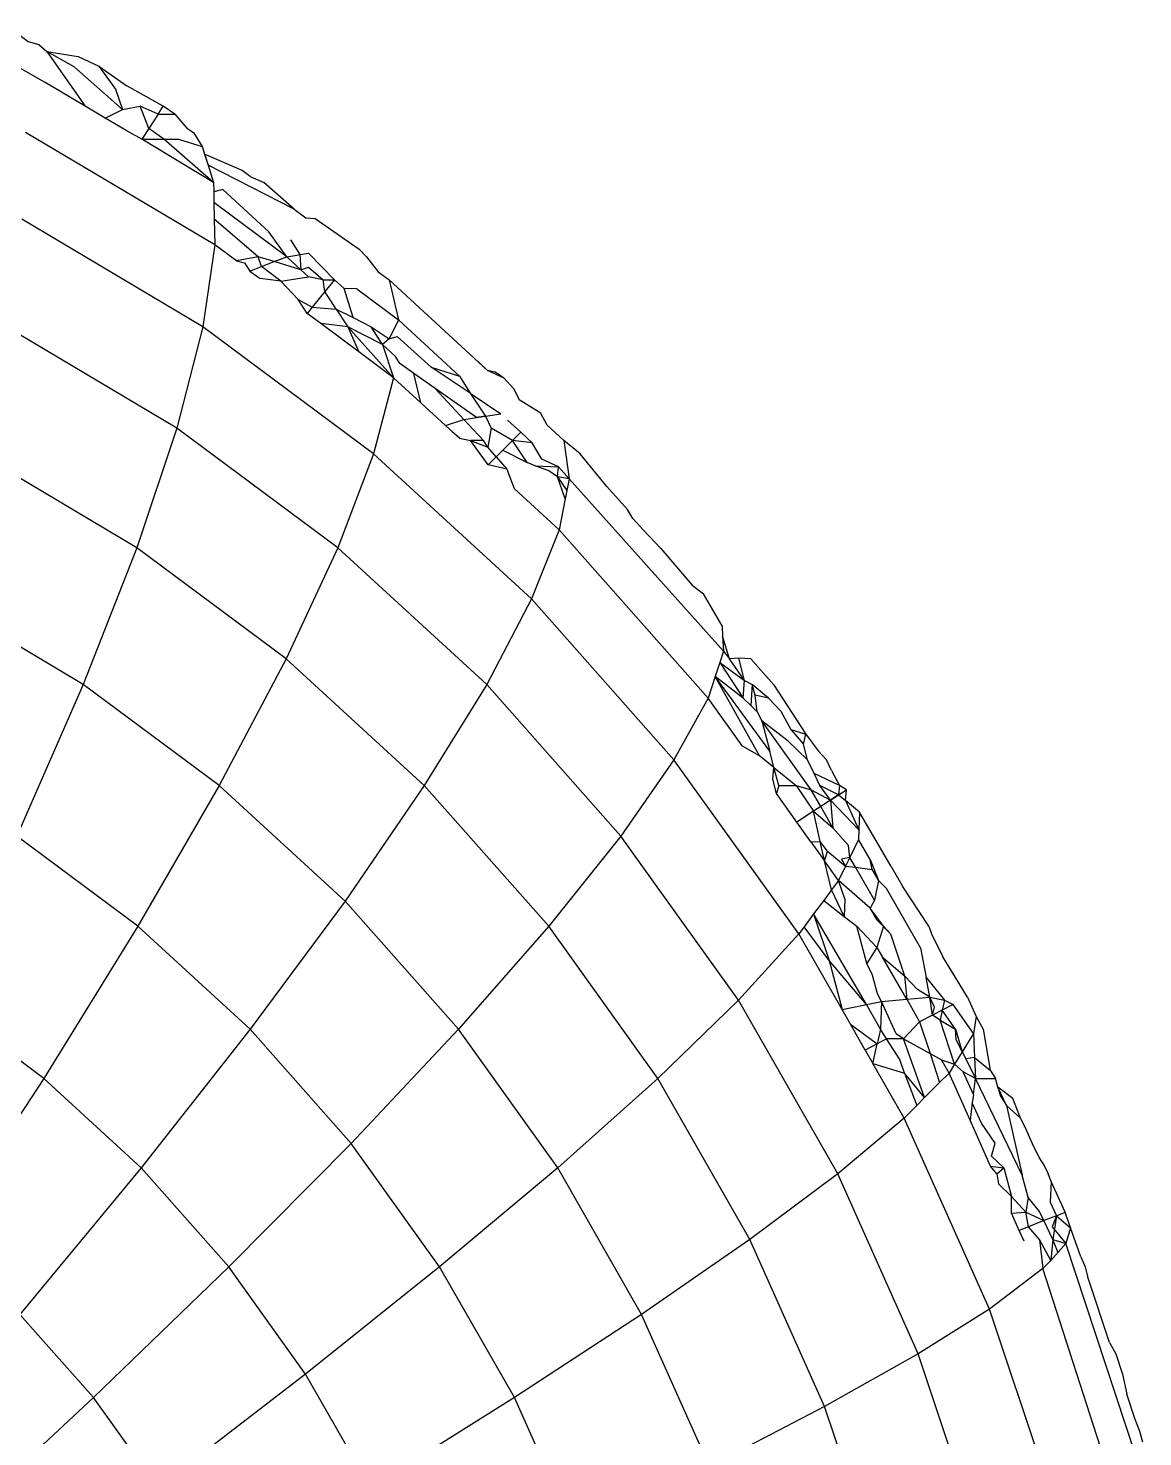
# Model space of a CAD drawing. Header units: millimetres. Extents: x 153 to 4750, y 92 to 3343.
# Drawn here: x 2636.555 to 2640.101, y 1091.162 to 1095.641 of the extents above; entities that cross this region are included whole.
import ezdxf

# ---------------------------------------------------------------- set-up
doc = ezdxf.new("R2010")
doc.units = ezdxf.units.MM

msp = doc.modelspace()

# ---------------------------------------------------------------- linework, layer by layer
for p, q in [((2636.4996, 1095.6413), (2636.5556, 1095.5994)), ((2636.5556, 1095.5994), (2636.5893, 1095.589)), ((2636.5893, 1095.589), (2636.6148, 1095.5668)), ((2636.6148, 1095.5668), (2636.7365, 1095.3934)), ((2636.7021, 1095.5187), (2636.6148, 1095.5668)), ((2636.6148, 1095.5668), (2636.7145, 1095.5511)), ((2636.7145, 1095.5511), (2636.7804, 1095.5206)), ((2636.6096, 1095.4688), (2636.5035, 1095.5294)), ((2636.8557, 1095.3831), (2636.7021, 1095.5187)), ((2636.7804, 1095.5206), (2636.8329, 1095.4469)), ((2636.7804, 1095.5206), (2636.8688, 1095.4582)), ((2636.7365, 1095.3934), (2636.6096, 1095.4688)), ((2636.9853, 1095.3931), (2636.8688, 1095.4582)), ((2636.8329, 1095.4469), (2636.8557, 1095.3831)), ((2636.8002, 1095.3556), (2636.7365, 1095.3934)), ((2636.8002, 1095.3556), (2636.8557, 1095.3831)), ((2636.8557, 1095.3831), (2636.9117, 1095.3931)), ((2636.9687, 1095.3677), (2636.9117, 1095.3931)), ((2636.9392, 1095.3226), (2636.9117, 1095.3931)), ((2636.9687, 1095.3677), (2636.9392, 1095.3226)), ((2636.9687, 1095.3677), (2636.9853, 1095.3931)), ((2636.9687, 1095.3677), (2637.0224, 1095.3677)), ((2637.0224, 1095.3677), (2636.9853, 1095.3931)), ((2637.0224, 1095.3677), (2637.0596, 1095.3236)), ((2636.8674, 1095.3157), (2636.8002, 1095.3556)), ((2636.9168, 1095.2883), (2636.8674, 1095.3157)), ((2636.9392, 1095.3226), (2636.9168, 1095.2883)), ((2636.9866, 1095.2883), (2636.9392, 1095.3226)), ((2637.0596, 1095.3236), (2637.0818, 1095.31)), ((2637.149, 1094.9523), (2636.5469, 1095.31)), ((2637.145, 1095.1508), (2636.9168, 1095.2883)), ((2636.9168, 1095.2883), (2636.9866, 1095.2883)), ((2637.145, 1095.1508), (2636.9866, 1095.2883)), ((2636.9866, 1095.2883), (2637.0338, 1095.2883)), ((2637.0338, 1095.2883), (2637.1089, 1095.2653)), ((2637.0818, 1095.31), (2637.1089, 1095.2653)), ((2637.1089, 1095.2653), (2637.1166, 1095.2408)), ((2637.1089, 1095.2653), (2637.1277, 1095.2057)), ((2637.1166, 1095.2408), (2637.1277, 1095.2057)), ((2637.2357, 1095.1887), (2637.1166, 1095.2408)), ((2637.1277, 1095.2057), (2637.145, 1095.1508)), ((2637.4016, 1095.0653), (2637.1277, 1095.2057)), ((2637.2615, 1095.1695), (2637.2357, 1095.1887)), ((2637.145, 1095.1508), (2637.1456, 1095.1212)), ((2637.2615, 1095.1695), (2637.3048, 1095.1508)), ((2637.4016, 1095.0653), (2637.3048, 1095.1508)), ((2637.1751, 1095.1284), (2637.1456, 1095.1212)), ((2637.1456, 1095.1212), (2637.1463, 1095.0869)), ((2637.321, 1094.9932), (2637.1751, 1095.1284)), ((2637.378, 1094.9147), (2637.1463, 1095.0869)), ((2637.1463, 1095.0869), (2637.1474, 1095.0342)), ((2637.4016, 1095.0653), (2637.4385, 1095.0379)), ((2637.1106, 1094.6918), (2636.5355, 1095.0335)), ((2637.2867, 1094.9147), (2637.1474, 1095.0342)), ((2637.1474, 1095.0342), (2637.149, 1094.9523)), ((2637.4385, 1095.0379), (2637.468, 1095.0366)), ((2637.468, 1095.0366), (2637.6085, 1094.9383)), ((2637.378, 1094.9147), (2637.321, 1094.9932)), ((2637.3903, 1094.9685), (2637.4194, 1094.9214)), ((2637.149, 1094.9523), (2637.1106, 1094.6918)), ((2637.2181, 1094.901), (2637.149, 1094.9523)), ((2637.2867, 1094.9147), (2637.2181, 1094.901)), ((2637.338, 1094.8991), (2637.2867, 1094.9147)), ((2637.2981, 1094.8836), (2637.2867, 1094.9147)), ((2637.338, 1094.8991), (2637.378, 1094.9147)), ((2637.378, 1094.9147), (2637.4476, 1094.9259)), ((2637.423, 1094.8733), (2637.378, 1094.9147)), ((2637.4194, 1094.9214), (2637.423, 1094.8733)), ((2637.4476, 1094.9259), (2637.5295, 1094.841)), ((2637.6085, 1094.9383), (2637.632, 1094.9147)), ((2637.632, 1094.9147), (2637.669, 1094.8666)), ((2637.2181, 1094.901), (2637.2439, 1094.8954)), ((2637.2439, 1094.8954), (2637.261, 1094.8691)), ((2637.261, 1094.8691), (2637.2981, 1094.8836)), ((2637.261, 1094.8691), (2637.2936, 1094.8449)), ((2637.2981, 1094.8836), (2637.338, 1094.8991)), ((2637.3596, 1094.8369), (2637.2981, 1094.8836)), ((2637.423, 1094.8733), (2637.338, 1094.8991)), ((2637.423, 1094.8733), (2637.4471, 1094.8819)), ((2637.4473, 1094.8511), (2637.423, 1094.8733)), ((2637.4471, 1094.8819), (2637.4935, 1094.841)), ((2637.669, 1094.8666), (2637.7034, 1094.841)), ((2637.3596, 1094.8369), (2637.2936, 1094.8449)), ((2637.3596, 1094.8369), (2637.4473, 1094.8511)), ((2637.4142, 1094.7785), (2637.3596, 1094.8369)), ((2637.4935, 1094.841), (2637.4473, 1094.8511)), ((2637.4935, 1094.841), (2637.5295, 1094.841)), ((2637.4991, 1094.8035), (2637.4935, 1094.841)), ((2637.5295, 1094.841), (2637.4991, 1094.8035)), ((2637.5603, 1094.8133), (2637.5295, 1094.841)), ((2637.7034, 1094.841), (2637.7334, 1094.7135)), ((2637.7034, 1094.841), (2638.0159, 1094.5542)), ((2637.4427, 1094.7341), (2637.4142, 1094.7785)), ((2637.4142, 1094.7785), (2637.4588, 1094.754)), ((2637.4991, 1094.8035), (2637.4588, 1094.754)), ((2637.5348, 1094.7483), (2637.4991, 1094.8035)), ((2637.6004, 1094.8123), (2637.5603, 1094.8133)), ((2637.5891, 1094.7209), (2637.5603, 1094.8133)), ((2637.6004, 1094.8123), (2637.7334, 1094.7135)), ((2637.4588, 1094.754), (2637.4427, 1094.7341)), ((2637.4859, 1094.7019), (2637.4427, 1094.7341)), ((2637.4588, 1094.754), (2637.5348, 1094.7483)), ((2637.5348, 1094.7483), (2637.5719, 1094.6918)), ((2637.5348, 1094.7483), (2637.5891, 1094.7209)), ((2637.0282, 1094.3698), (2636.4862, 1094.6918)), ((2637.1106, 1094.6918), (2637.0282, 1094.3698)), ((2637.6542, 1094.2878), (2637.1106, 1094.6918)), ((2637.5719, 1094.6918), (2637.4859, 1094.7019)), ((2637.6069, 1094.612), (2637.4859, 1094.7019)), ((2637.5719, 1094.6918), (2637.6069, 1094.612)), ((2637.6822, 1094.6354), (2637.5719, 1094.6918)), ((2637.718, 1094.5294), (2637.5719, 1094.6918)), ((2637.5891, 1094.7209), (2637.6467, 1094.6918)), ((2637.6467, 1094.6918), (2637.7037, 1094.6534)), ((2637.6822, 1094.6354), (2637.6467, 1094.6918)), ((2637.7334, 1094.7135), (2637.7037, 1094.6534)), ((2637.9278, 1094.535), (2637.7334, 1094.7135)), ((2637.7037, 1094.6534), (2637.6822, 1094.6354)), ((2637.7037, 1094.6534), (2637.729, 1094.6611)), ((2637.837, 1094.5638), (2637.729, 1094.6611)), ((2637.718, 1094.5294), (2637.6069, 1094.612)), ((2637.6822, 1094.6354), (2637.718, 1094.5294)), ((2637.7237, 1094.5973), (2637.6822, 1094.6354)), ((2637.7379, 1094.5748), (2637.7237, 1094.5973)), ((2637.7827, 1094.5431), (2637.7379, 1094.5748)), ((2637.837, 1094.5638), (2637.9278, 1094.535)), ((2637.9612, 1094.4804), (2637.837, 1094.5638)), ((2638.0159, 1094.5542), (2637.9878, 1094.5799)), ((2638.0159, 1094.5542), (2638.0684, 1094.5294)), ((2638.0159, 1094.5542), (2638.0412, 1094.5481)), ((2637.718, 1094.5294), (2637.6542, 1094.2878)), ((2637.8045, 1094.4501), (2637.718, 1094.5294)), ((2637.8045, 1094.4501), (2637.7827, 1094.5431)), ((2637.8506, 1094.4953), (2637.7827, 1094.5431)), ((2637.9278, 1094.535), (2637.9612, 1094.4804)), ((2638.0412, 1094.5481), (2638.0684, 1094.5294)), ((2638.0684, 1094.5294), (2638.0995, 1094.4956)), ((2637.9812, 1094.4032), (2637.8506, 1094.4953)), ((2637.9414, 1094.3974), (2637.8506, 1094.4953)), ((2637.9612, 1094.4804), (2638.0105, 1094.4074)), ((2637.9612, 1094.4804), (2638.0591, 1094.4145)), ((2638.0995, 1094.4956), (2638.1177, 1094.4607)), ((2637.8834, 1094.3776), (2637.8045, 1094.4501)), ((2638.1177, 1094.4607), (2638.1845, 1094.4189)), ((2638.1845, 1094.4189), (2638.2051, 1094.3805)), ((2637.8834, 1094.3776), (2637.9414, 1094.3974)), ((2637.9272, 1094.3374), (2637.8834, 1094.3776)), ((2637.9414, 1094.3974), (2638.0105, 1094.4074)), ((2638.0037, 1094.3304), (2637.9414, 1094.3974)), ((2638.0105, 1094.4074), (2637.9812, 1094.4032)), ((2638.0105, 1094.4074), (2638.0591, 1094.4145)), ((2638.0105, 1094.4074), (2638.0285, 1094.3698)), ((2638.0807, 1094.3947), (2638.1222, 1094.3566)), ((2638.2051, 1094.3805), (2638.2597, 1094.3304)), ((2637.0282, 1094.3698), (2636.9012, 1093.9891)), ((2637.5404, 1093.9891), (2637.0282, 1094.3698)), ((2637.9272, 1094.3374), (2637.9034, 1094.3593)), ((2637.9272, 1094.3374), (2637.9622, 1094.3304)), ((2638.0189, 1094.2533), (2637.9622, 1094.3304)), ((2637.9622, 1094.3304), (2638.018, 1094.3086)), ((2638.0037, 1094.3304), (2637.9622, 1094.3304)), ((2638.018, 1094.3086), (2638.0037, 1094.3304)), ((2638.0285, 1094.3698), (2638.018, 1094.3086)), ((2638.096, 1094.3304), (2638.0285, 1094.3698)), ((2638.096, 1094.3304), (2638.044, 1094.2784)), ((2638.1222, 1094.3566), (2638.096, 1094.3304)), ((2638.1432, 1094.2599), (2638.096, 1094.3304)), ((2638.1587, 1094.3231), (2638.096, 1094.3304)), ((2638.1222, 1094.3566), (2638.1587, 1094.3231)), ((2638.2597, 1094.3304), (2638.2761, 1094.2081)), ((2638.3116, 1094.2878), (2638.2597, 1094.3304)), ((2636.9012, 1093.9891), (2636.3984, 1094.2878)), ((2637.6542, 1094.2878), (2637.5404, 1093.9891)), ((2638.1568, 1093.8264), (2637.6542, 1094.2878)), ((2638.044, 1094.2784), (2638.018, 1094.3086)), ((2638.044, 1094.2784), (2638.0655, 1094.2999)), ((2638.0655, 1094.2999), (2638.1432, 1094.2599)), ((2638.1892, 1094.2711), (2638.1587, 1094.3231)), ((2638.3966, 1094.1836), (2638.3116, 1094.2878)), ((2638.044, 1094.2784), (2638.0189, 1094.2533)), ((2638.078, 1094.239), (2638.0189, 1094.2533)), ((2638.044, 1094.2784), (2638.078, 1094.239)), ((2638.078, 1094.239), (2638.1013, 1094.1776)), ((2638.1684, 1094.2501), (2638.1432, 1094.2599)), ((2638.2114, 1094.2333), (2638.1684, 1094.2501)), ((2638.1684, 1094.2501), (2638.2421, 1094.2465)), ((2638.2421, 1094.2465), (2638.1892, 1094.2711)), ((2638.2392, 1094.2142), (2638.2421, 1094.2465)), ((2638.2761, 1094.2081), (2638.2421, 1094.2465)), ((2638.2392, 1094.2142), (2638.2114, 1094.2333)), ((2638.2392, 1094.2142), (2638.2688, 1094.1712)), ((2638.2761, 1094.2081), (2638.2392, 1094.2142)), ((2638.2635, 1094.1445), (2638.2392, 1094.2142)), ((2638.2761, 1094.2081), (2638.2635, 1094.1445)), ((2638.7677, 1093.6603), (2638.2761, 1094.2081)), ((2638.2441, 1094.0465), (2638.1013, 1094.1776)), ((2638.4623, 1094.1108), (2638.3966, 1094.1836)), ((2638.2635, 1094.1445), (2638.2441, 1094.0465)), ((2638.4794, 1094.0823), (2638.4623, 1094.1108)), ((2638.4794, 1094.0823), (2638.5115, 1094.0465)), ((2638.2441, 1094.0465), (2638.1568, 1093.8264)), ((2638.7183, 1093.5109), (2638.2441, 1094.0465)), ((2638.5115, 1094.0465), (2638.5675, 1093.9872)), ((2636.9012, 1093.9891), (2636.7307, 1093.5544)), ((2637.3763, 1093.636), (2636.9012, 1093.9891)), ((2637.5404, 1093.9891), (2637.3763, 1093.636)), ((2638.014, 1093.5544), (2637.5404, 1093.9891)), ((2638.5675, 1093.9872), (2638.6673, 1093.87)), ((2638.6673, 1093.87), (2638.7039, 1093.8428)), ((2638.7627, 1093.741), (2638.7039, 1093.8428)), ((2636.7307, 1093.5544), (2636.2728, 1093.8264)), ((2638.1568, 1093.8264), (2638.014, 1093.5544)), ((2638.6099, 1093.3147), (2638.1568, 1093.8264)), ((2638.7627, 1093.741), (2638.7647, 1093.7081)), ((2638.7647, 1093.7081), (2638.7677, 1093.6603)), ((2638.786, 1093.636), (2638.7647, 1093.7081)), ((2638.7677, 1093.6603), (2638.7559, 1093.6247)), ((2638.7677, 1093.6603), (2638.786, 1093.636)), ((2637.3763, 1093.636), (2637.1634, 1093.2328)), ((2637.8155, 1093.2328), (2637.3763, 1093.636)), ((2638.7559, 1093.6247), (2638.7411, 1093.5798)), ((2638.7559, 1093.6247), (2638.8296, 1093.5109)), ((2638.7559, 1093.6247), (2638.8347, 1093.5669)), ((2638.8157, 1093.6381), (2638.786, 1093.636)), ((2638.8347, 1093.5669), (2638.786, 1093.636)), ((2638.8546, 1093.6364), (2638.8157, 1093.6381)), ((2638.8347, 1093.5669), (2638.8157, 1093.6381)), ((2638.9265, 1093.5544), (2638.8546, 1093.6364)), ((2638.7411, 1093.5798), (2638.7183, 1093.5109)), ((2638.8296, 1093.5109), (2638.7411, 1093.5798)), ((2638.9143, 1093.3424), (2638.7411, 1093.5798)), ((2638.8824, 1093.3278), (2638.7411, 1093.5798)), ((2636.7307, 1093.5544), (2636.519, 1093.0723)), ((2637.1634, 1093.2328), (2636.7307, 1093.5544)), ((2638.014, 1093.5544), (2637.8155, 1093.2328)), ((2638.4408, 1093.0723), (2638.014, 1093.5544)), ((2638.8296, 1093.5109), (2638.8347, 1093.5669)), ((2638.8347, 1093.5669), (2638.8589, 1093.5544)), ((2638.8589, 1093.5544), (2638.8544, 1093.4872)), ((2638.8677, 1093.5208), (2638.8589, 1093.5544)), ((2638.9109, 1093.5109), (2638.8589, 1093.5544)), ((2638.9265, 1093.5544), (2639.0296, 1093.3966)), ((2638.7183, 1093.5109), (2638.6099, 1093.3147)), ((2638.8274, 1093.3587), (2638.7183, 1093.5109)), ((2638.8296, 1093.5109), (2638.8544, 1093.4872)), ((2638.8544, 1093.4872), (2638.875, 1093.4676)), ((2638.875, 1093.4676), (2638.8677, 1093.5208)), ((2638.9109, 1093.5109), (2638.8677, 1093.5208)), ((2638.9109, 1093.5109), (2638.9494, 1093.47)), ((2638.875, 1093.4676), (2638.8891, 1093.4389)), ((2639.0462, 1093.2197), (2638.8891, 1093.4389)), ((2638.8891, 1093.4389), (2638.9143, 1093.3424)), ((2638.9729, 1093.374), (2638.8891, 1093.4389)), ((2638.9494, 1093.47), (2638.9811, 1093.4116)), ((2638.9811, 1093.4116), (2639.0296, 1093.3966)), ((2638.9811, 1093.4116), (2639.0222, 1093.3643)), ((2639.0222, 1093.3643), (2639.0296, 1093.3966)), ((2639.0296, 1093.3966), (2639.0686, 1093.3432)), ((2638.8824, 1093.3278), (2638.8274, 1093.3587)), ((2639.035, 1093.3147), (2638.9729, 1093.374)), ((2639.035, 1093.3147), (2639.0222, 1093.3643)), ((2639.0686, 1093.3432), (2639.0953, 1093.3147)), ((2638.6099, 1093.3147), (2638.4408, 1093.0723)), ((2639.0066, 1092.7612), (2638.6099, 1093.3147)), ((2638.9278, 1093.2909), (2638.8824, 1093.3278)), ((2638.9278, 1093.2909), (2638.9143, 1093.3424)), ((2639.0558, 1093.2711), (2639.035, 1093.3147)), ((2639.1108, 1093.281), (2639.0953, 1093.3147)), ((2638.9244, 1093.253), (2638.9278, 1093.2909)), ((2638.9429, 1093.2328), (2638.9278, 1093.2909)), ((2638.9278, 1093.2909), (2638.999, 1093.2328)), ((2639.0737, 1093.2334), (2639.0558, 1093.2711)), ((2639.1365, 1093.2328), (2639.0558, 1093.2711)), ((2639.1108, 1093.281), (2639.1365, 1093.2328)), ((2637.1634, 1093.2328), (2636.9047, 1092.7856)), ((2637.5634, 1092.8656), (2637.1634, 1093.2328)), ((2637.8155, 1093.2328), (2637.5634, 1092.8656)), ((2638.2115, 1092.7856), (2637.8155, 1093.2328)), ((2638.9357, 1093.2076), (2638.9244, 1093.253)), ((2638.9429, 1093.2328), (2638.9357, 1093.2076)), ((2638.9429, 1093.2328), (2638.999, 1093.2328)), ((2638.999, 1093.2328), (2639.0538, 1093.1512)), ((2638.999, 1093.2328), (2639.0462, 1093.2197)), ((2639.0769, 1093.1662), (2639.0462, 1093.2197)), ((2639.0462, 1093.2197), (2639.1075, 1093.1862)), ((2639.1333, 1093.2031), (2639.0737, 1093.2334)), ((2639.1075, 1093.1862), (2639.0737, 1093.2334)), ((2639.1365, 1093.2328), (2639.1333, 1093.2031)), ((2639.1333, 1093.2031), (2639.1587, 1093.2197)), ((2639.1587, 1093.2197), (2639.1365, 1093.2328)), ((2639.1551, 1093.1853), (2639.1587, 1093.2197)), ((2639.0009, 1093.1166), (2638.9357, 1093.2076)), ((2639.0769, 1093.1662), (2639.0538, 1093.1512)), ((2639.1333, 1093.2031), (2639.0769, 1093.1662)), ((2639.1155, 1093.0988), (2639.0769, 1093.1662)), ((2639.1075, 1093.1862), (2639.1333, 1093.2031)), ((2639.1075, 1093.1862), (2639.1155, 1093.0988)), ((2639.1983, 1093.0917), (2639.1075, 1093.1862)), ((2639.1333, 1093.2031), (2639.1551, 1093.1853)), ((2639.1551, 1093.1853), (2639.1983, 1093.0917)), ((2639.2004, 1093.1482), (2639.1551, 1093.1853)), ((2639.0538, 1093.1512), (2639.0009, 1093.1166)), ((2639.0752, 1093.0555), (2639.0538, 1093.1512)), ((2639.0538, 1093.1512), (2639.1155, 1093.0988)), ((2639.2004, 1093.1482), (2639.1983, 1093.0917)), ((2639.3013, 1092.9752), (2639.2004, 1093.1482)), ((2639.0455, 1093.0544), (2639.0009, 1093.1166)), ((2639.1649, 1093.042), (2639.1155, 1093.0988)), ((2639.1983, 1093.0917), (2639.1971, 1093.0612)), ((2636.9047, 1092.7856), (2636.519, 1093.0723)), ((2638.4408, 1093.0723), (2638.2115, 1092.7856)), ((2638.8147, 1092.5507), (2638.4408, 1093.0723)), ((2639.0455, 1093.0544), (2639.0752, 1093.0555)), ((2639.0455, 1093.0544), (2639.0889, 1092.9939)), ((2639.0986, 1093.0241), (2639.0752, 1093.0555)), ((2639.0889, 1092.9939), (2639.0752, 1093.0555)), ((2639.1694, 1093.0046), (2639.1649, 1093.042)), ((2639.1971, 1093.0612), (2639.1694, 1093.0046)), ((2639.2337, 1092.9974), (2639.1971, 1093.0612)), ((2639.0889, 1092.9939), (2639.0986, 1093.0241)), ((2639.1336, 1092.9315), (2639.0889, 1092.9939)), ((2639.1108, 1092.901), (2639.0889, 1092.9939)), ((2639.0986, 1093.0241), (2639.1557, 1092.9766)), ((2639.1694, 1093.0046), (2639.1426, 1092.999)), ((2639.1426, 1092.999), (2639.1557, 1092.9766)), ((2639.1694, 1093.0046), (2639.1557, 1092.9766)), ((2639.1872, 1092.9735), (2639.1694, 1093.0046)), ((2639.2337, 1092.9974), (2639.2608, 1092.9315)), ((2639.24, 1092.9659), (2639.2337, 1092.9974)), ((2639.1557, 1092.9766), (2639.1336, 1092.9315)), ((2639.1557, 1092.9766), (2639.1872, 1092.9735)), ((2639.1872, 1092.9735), (2639.24, 1092.9659)), ((2639.2476, 1092.8681), (2639.1872, 1092.9735)), ((2639.2608, 1092.9315), (2639.24, 1092.9659)), ((2639.3013, 1092.9752), (2639.3367, 1092.9133)), ((2639.1108, 1092.901), (2639.0862, 1092.868)), ((2639.1336, 1092.9315), (2639.1108, 1092.901)), ((2639.1515, 1092.8167), (2639.1108, 1092.901)), ((2639.1535, 1092.8732), (2639.1336, 1092.9315)), ((2639.2335, 1092.8432), (2639.1336, 1092.9315)), ((2639.2608, 1092.9315), (2639.2476, 1092.8681)), ((2639.2608, 1092.9315), (2639.286, 1092.9061)), ((2639.3945, 1092.7167), (2639.286, 1092.9061)), ((2639.4201, 1092.7856), (2639.3367, 1092.9133)), ((2637.5634, 1092.8656), (2637.2612, 1092.4583)), ((2637.9241, 1092.4583), (2637.5634, 1092.8656)), ((2639.0862, 1092.868), (2639.0542, 1092.825)), ((2639.0862, 1092.868), (2639.1515, 1092.8167)), ((2639.1535, 1092.8732), (2639.1515, 1092.8167)), ((2639.2476, 1092.8681), (2639.2335, 1092.8432)), ((2639.0542, 1092.825), (2639.0236, 1092.7839)), ((2639.0542, 1092.825), (2639.1037, 1092.6766)), ((2639.2225, 1092.5365), (2639.0542, 1092.825)), ((2639.1515, 1092.8167), (2639.1911, 1092.7856)), ((2639.2554, 1092.8057), (2639.2335, 1092.8432)), ((2639.2765, 1092.7856), (2639.2335, 1092.8432)), ((2639.2554, 1092.8057), (2639.2765, 1092.7856)), ((2639.2985, 1092.7612), (2639.2554, 1092.8057)), ((2636.9047, 1092.7856), (2636.6047, 1092.3018)), ((2637.2612, 1092.4583), (2636.9047, 1092.7856)), ((2638.2115, 1092.7856), (2637.9241, 1092.4583)), ((2638.5583, 1092.3018), (2638.2115, 1092.7856)), ((2639.0066, 1092.7612), (2638.8147, 1092.5507)), ((2639.0236, 1092.7839), (2639.0066, 1092.7612)), ((2639.1445, 1092.5206), (2639.0066, 1092.7612)), ((2639.1037, 1092.6766), (2639.0236, 1092.7839)), ((2639.2239, 1092.6667), (2639.1911, 1092.7856)), ((2639.1911, 1092.7856), (2639.2557, 1092.7183)), ((2639.2765, 1092.7856), (2639.2557, 1092.7183)), ((2639.2985, 1092.7612), (2639.2765, 1092.7856)), ((2639.2985, 1092.7612), (2639.3427, 1092.6278)), ((2639.4201, 1092.7856), (2639.4295, 1092.7612)), ((2639.4295, 1092.7612), (2639.4646, 1092.6902)), ((2639.2557, 1092.7183), (2639.2239, 1092.6667)), ((2639.2557, 1092.7183), (2639.2735, 1092.6873)), ((2639.3945, 1092.7167), (2639.412, 1092.6222)), ((2639.2225, 1092.5365), (2639.1037, 1092.6766)), ((2639.1037, 1092.6766), (2639.1445, 1092.5206)), ((2639.2735, 1092.6873), (2639.3427, 1092.6278)), ((2639.3501, 1092.5536), (2639.2735, 1092.6873)), ((2639.5433, 1092.5603), (2639.4646, 1092.6902)), ((2639.2415, 1092.6303), (2639.2239, 1092.6667)), ((2639.2569, 1092.5702), (2639.2415, 1092.6303)), ((2639.3847, 1092.584), (2639.3427, 1092.6278)), ((2639.3427, 1092.6278), (2639.3501, 1092.5536)), ((2639.4239, 1092.5603), (2639.3847, 1092.584)), ((2639.412, 1092.6222), (2639.4704, 1092.5507)), ((2639.4239, 1092.5603), (2639.412, 1092.6222)), ((2636.6047, 1092.3018), (2636.2698, 1092.5507)), ((2638.8147, 1092.5507), (2638.5583, 1092.3018)), ((2639.1309, 1091.9988), (2638.8147, 1092.5507)), ((2639.2225, 1092.5365), (2639.2705, 1092.5464)), ((2639.2705, 1092.5464), (2639.2569, 1092.5702)), ((2639.2705, 1092.5464), (2639.2665, 1092.4583)), ((2639.2705, 1092.5464), (2639.3501, 1092.5536)), ((2639.3167, 1092.4431), (2639.2705, 1092.5464)), ((2639.3501, 1092.5536), (2639.4239, 1092.5603)), ((2639.3501, 1092.5536), (2639.3913, 1092.4817)), ((2639.4321, 1092.5028), (2639.4239, 1092.5603)), ((2639.4239, 1092.5603), (2639.4704, 1092.5507)), ((2639.4383, 1092.5283), (2639.4239, 1092.5603)), ((2639.4704, 1092.5507), (2639.4626, 1092.5186)), ((2639.4704, 1092.5507), (2639.4976, 1092.5367)), ((2639.5433, 1092.5603), (2639.5713, 1092.4988)), ((2639.1445, 1092.5206), (2639.2225, 1092.5365)), ((2639.1711, 1092.4741), (2639.1445, 1092.5206)), ((2639.2665, 1092.4583), (2639.2225, 1092.5365)), ((2639.4321, 1092.5028), (2639.3913, 1092.4817)), ((2639.4976, 1092.5367), (2639.4321, 1092.5028)), ((2639.4321, 1092.5028), (2639.4383, 1092.5283)), ((2639.4565, 1092.4874), (2639.4321, 1092.5028)), ((2639.4626, 1092.5186), (2639.4565, 1092.4874)), ((2639.5055, 1092.4583), (2639.4626, 1092.5186)), ((2639.5629, 1092.4442), (2639.4976, 1092.5367)), ((2639.5713, 1092.4988), (2639.5629, 1092.4442)), ((2639.5713, 1092.4988), (2639.5931, 1092.4583)), ((2637.2612, 1092.4583), (2636.9143, 1092.0176)), ((2637.5827, 1092.0952), (2637.2612, 1092.4583)), ((2637.9241, 1092.4583), (2637.5827, 1092.0952)), ((2638.2399, 1092.0176), (2637.9241, 1092.4583)), ((2639.1711, 1092.4741), (2639.2565, 1092.412)), ((2639.2181, 1092.3921), (2639.1711, 1092.4741)), ((2639.2665, 1092.4583), (2639.2565, 1092.412)), ((2639.2862, 1092.4273), (2639.2665, 1092.4583)), ((2639.3913, 1092.4817), (2639.3395, 1092.4273)), ((2639.3913, 1092.4817), (2639.4245, 1092.3808)), ((2639.5028, 1092.3474), (2639.4565, 1092.4874)), ((2639.4565, 1092.4874), (2639.5055, 1092.4583)), ((2639.5055, 1092.4583), (2639.5271, 1092.3866)), ((2639.5081, 1092.4255), (2639.5055, 1092.4583)), ((2639.5931, 1092.4583), (2639.6159, 1092.3278)), ((2639.2565, 1092.412), (2639.2181, 1092.3921)), ((2639.2429, 1092.3489), (2639.2565, 1092.412)), ((2639.2862, 1092.4273), (2639.2565, 1092.412)), ((2639.3395, 1092.4273), (2639.2862, 1092.4273)), ((2639.3286, 1092.3622), (2639.2862, 1092.4273)), ((2639.3395, 1092.4273), (2639.3167, 1092.4431)), ((2639.4072, 1092.2406), (2639.3395, 1092.4273)), ((2639.3395, 1092.4273), (2639.4245, 1092.3808)), ((2639.5271, 1092.3866), (2639.5081, 1092.4255)), ((2639.5629, 1092.4442), (2639.5271, 1092.3866)), ((2639.5629, 1092.4442), (2639.5659, 1092.3681)), ((2639.2181, 1092.3921), (2639.2429, 1092.3489)), ((2639.3428, 1092.3185), (2639.3286, 1092.3622)), ((2639.4245, 1092.3808), (2639.455, 1092.2886)), ((2639.4245, 1092.3808), (2639.4604, 1092.3611)), ((2639.4604, 1092.3611), (2639.5028, 1092.3474)), ((2639.4848, 1092.3185), (2639.4604, 1092.3611)), ((2639.5271, 1092.3866), (2639.5028, 1092.3474)), ((2639.5271, 1092.3866), (2639.5385, 1092.3635)), ((2639.5659, 1092.3681), (2639.5385, 1092.3635)), ((2639.5385, 1092.3635), (2639.5686, 1092.3018)), ((2639.5659, 1092.3681), (2639.5686, 1092.3018)), ((2639.5659, 1092.3681), (2639.6159, 1092.3278)), ((2639.2429, 1092.3489), (2639.3428, 1092.3185)), ((2639.3422, 1092.1755), (2639.2429, 1092.3489)), ((2639.3428, 1092.3185), (2639.3824, 1092.2158)), ((2639.4072, 1092.2406), (2639.3428, 1092.3185)), ((2639.4848, 1092.3185), (2639.455, 1092.2886)), ((2639.5028, 1092.3474), (2639.4848, 1092.3185)), ((2639.5517, 1092.1688), (2639.4848, 1092.3185)), ((2639.53, 1092.3229), (2639.5028, 1092.3474)), ((2639.5686, 1092.3018), (2639.53, 1092.3229)), ((2639.5622, 1092.2511), (2639.53, 1092.3229)), ((2639.6159, 1092.3278), (2639.6328, 1092.3018)), ((2636.6047, 1092.3018), (2636.269, 1091.7899)), ((2636.9143, 1092.0176), (2636.6047, 1092.3018)), ((2638.5583, 1092.3018), (2638.2399, 1092.0176)), ((2638.8516, 1091.7899), (2638.5583, 1092.3018)), ((2639.455, 1092.2886), (2639.4072, 1092.2406)), ((2639.5622, 1092.2511), (2639.5686, 1092.3018)), ((2639.7172, 1091.9939), (2639.5686, 1092.3018)), ((2639.5686, 1092.3018), (2639.6328, 1092.3018)), ((2639.6406, 1092.2734), (2639.6328, 1092.3018)), ((2639.6406, 1092.2734), (2639.6483, 1092.2453)), ((2639.6877, 1092.238), (2639.6406, 1092.2734)), ((2639.6672, 1092.2151), (2639.6406, 1092.2734)), ((2639.4072, 1092.2406), (2639.3824, 1092.2158)), ((2639.5588, 1092.2245), (2639.5517, 1092.1688)), ((2639.5622, 1092.2511), (2639.5588, 1092.2245)), ((2639.5882, 1092.1598), (2639.5588, 1092.2245)), ((2639.6483, 1092.2453), (2639.6672, 1092.2151)), ((2639.7122, 1092.1755), (2639.6877, 1092.238)), ((2639.3824, 1092.2158), (2639.3422, 1092.1755)), ((2639.6672, 1092.2151), (2639.7122, 1092.1755)), ((2639.6672, 1092.2151), (2639.7172, 1091.9939)), ((2639.3422, 1092.1755), (2639.1309, 1091.9988)), ((2639.6138, 1091.5679), (2639.3422, 1092.1755)), ((2639.6168, 1092.0232), (2639.5517, 1092.1688)), ((2639.6314, 1092.0961), (2639.5882, 1092.1598)), ((2639.7122, 1092.1755), (2639.7297, 1092.1402)), ((2639.7297, 1092.1402), (2639.749, 1092.0952)), ((2637.5827, 1092.0952), (2637.1933, 1091.7024)), ((2637.8643, 1091.7024), (2637.5827, 1092.0952)), ((2639.62, 1092.0544), (2639.6314, 1092.0961)), ((2639.749, 1092.0952), (2639.772, 1092.0492)), ((2639.6587, 1092.0176), (2639.62, 1092.0544)), ((2639.772, 1092.0492), (2639.7882, 1092.0223)), ((2636.9143, 1092.0176), (2636.5288, 1091.5514)), ((2637.1933, 1091.7024), (2636.9143, 1092.0176)), ((2638.2399, 1092.0176), (2637.8643, 1091.7024)), ((2638.507, 1091.5514), (2638.2399, 1092.0176)), ((2639.6367, 1091.9988), (2639.6168, 1092.0232)), ((2639.6168, 1092.0232), (2639.6587, 1092.0176)), ((2639.6367, 1091.9988), (2639.6587, 1092.0176)), ((2639.6587, 1092.0176), (2639.6841, 1091.9262)), ((2639.7882, 1092.0223), (2639.7998, 1091.9988)), ((2639.1309, 1091.9988), (2638.8516, 1091.7899)), ((2639.3868, 1091.4263), (2639.1309, 1091.9988)), ((2639.6367, 1091.9988), (2639.6421, 1091.9666)), ((2639.6841, 1091.9262), (2639.6421, 1091.9666)), ((2639.7367, 1091.9227), (2639.7172, 1091.9939)), ((2639.8102, 1091.9739), (2639.7998, 1091.9988)), ((2639.8102, 1091.9739), (2639.8067, 1091.9085)), ((2639.8546, 1091.8763), (2639.8102, 1091.9739)), ((2639.6839, 1091.873), (2639.6841, 1091.9262)), ((2639.7297, 1091.8763), (2639.6841, 1091.9262)), ((2639.7367, 1091.9227), (2639.7297, 1091.8763)), ((2639.7728, 1091.8787), (2639.7367, 1091.9227)), ((2639.6839, 1091.873), (2639.7297, 1091.8763)), ((2639.7083, 1091.8184), (2639.6839, 1091.873)), ((2639.7382, 1091.8302), (2639.7297, 1091.8763)), ((2639.7297, 1091.8763), (2639.7869, 1091.8495)), ((2639.7869, 1091.8495), (2639.7728, 1091.8787)), ((2639.8264, 1091.8651), (2639.7869, 1091.8495)), ((2639.8067, 1091.9085), (2639.8264, 1091.8651)), ((2639.8264, 1091.8651), (2639.8126, 1091.8303)), ((2639.8264, 1091.8651), (2639.8156, 1091.7899)), ((2639.8264, 1091.8651), (2639.8546, 1091.8763)), ((2639.8264, 1091.8651), (2639.8715, 1091.8267)), ((2639.8715, 1091.8267), (2639.8546, 1091.8763)), ((2639.7382, 1091.8302), (2639.7083, 1091.8184)), ((2639.7869, 1091.8495), (2639.7382, 1091.8302)), ((2639.7731, 1091.7899), (2639.7382, 1091.8302)), ((2639.8156, 1091.7899), (2639.7869, 1091.8495)), ((2639.8126, 1091.8303), (2639.8564, 1091.7769)), ((2639.8715, 1091.8267), (2639.8564, 1091.7769)), ((2639.9044, 1091.7348), (2639.8715, 1091.8267)), ((2638.8516, 1091.7899), (2638.507, 1091.5514)), ((2639.0889, 1091.2589), (2638.8516, 1091.7899)), ((2639.7236, 1091.7844), (2639.7083, 1091.8184)), ((2639.7731, 1091.7899), (2639.7835, 1091.6972)), ((2639.8085, 1091.7229), (2639.7731, 1091.7899)), ((2639.8156, 1091.7899), (2639.8085, 1091.7229)), ((2639.8564, 1091.7769), (2639.8085, 1091.7229)), ((2639.8319, 1091.7468), (2639.8156, 1091.7899)), ((2639.8156, 1091.7899), (2639.8564, 1091.7769)), ((2640.0789, 1091.1012), (2639.8564, 1091.7769)), ((2639.9044, 1091.7348), (2639.9184, 1091.7024)), ((2637.1933, 1091.7024), (2636.7631, 1091.2868)), ((2637.4378, 1091.3614), (2637.1933, 1091.7024)), ((2637.8643, 1091.7024), (2637.4378, 1091.3614)), ((2638.1024, 1091.2868), (2637.8643, 1091.7024)), ((2639.7835, 1091.6972), (2639.6138, 1091.5679)), ((2639.8085, 1091.7229), (2639.7835, 1091.6972)), ((2639.9956, 1091.0415), (2639.7835, 1091.6972)), ((2639.9184, 1091.7024), (2639.9251, 1091.6728)), ((2639.9954, 1091.4624), (2639.9251, 1091.6728)), ((2636.7631, 1091.2868), (2636.5288, 1091.5514)), ((2638.507, 1091.5514), (2638.1024, 1091.2868)), ((2638.7233, 1091.0677), (2638.507, 1091.5514)), ((2639.6138, 1091.5679), (2639.3868, 1091.4263)), ((2639.8206, 1090.9487), (2639.6138, 1091.5679)), ((2639.9954, 1091.4624), (2640.0155, 1091.4263)), ((2639.3868, 1091.4263), (2639.0889, 1091.2589)), ((2639.5816, 1090.8429), (2639.3868, 1091.4263)), ((2640.0155, 1091.4263), (2640.037, 1091.3614)), ((2637.4378, 1091.3614), (2636.9683, 1091.0006)), ((2637.6445, 1091.0006), (2637.4378, 1091.3614)), ((2640.037, 1091.3614), (2640.0502, 1091.2982)), ((2636.7631, 1091.2868), (2636.3002, 1090.8557)), ((2636.9683, 1091.0006), (2636.7631, 1091.2868)), ((2638.1024, 1091.2868), (2637.6445, 1091.0006)), ((2638.2951, 1090.8557), (2638.1024, 1091.2868)), ((2640.0763, 1091.2202), (2640.0502, 1091.2982)), ((2639.0889, 1091.2589), (2638.7233, 1091.0677)), ((2639.2697, 1090.7177), (2639.0889, 1091.2589)), ((2640.0917, 1091.1793), (2640.0763, 1091.2202)), ((2640.1014, 1091.1448), (2640.0917, 1091.1793))]:
    msp.add_line(p, q)

doc.saveas('drawing.dxf')
